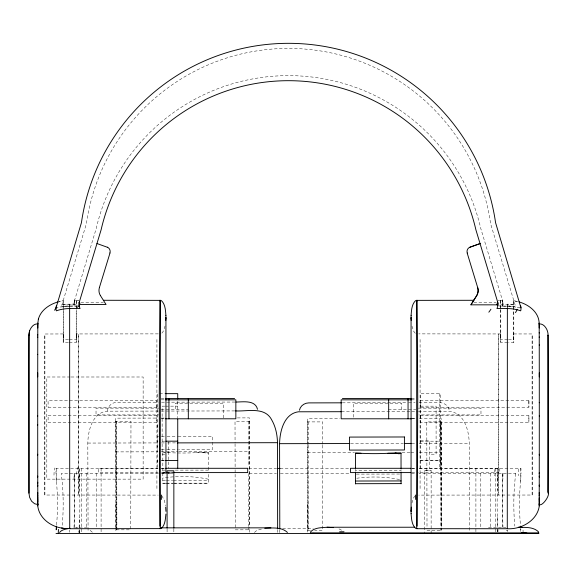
<?xml version="1.0" encoding="UTF-8"?>
<svg xmlns="http://www.w3.org/2000/svg" width="577" height="577" viewBox="0 0 577 577"><rect width="100%" height="100%" fill="white"/><g stroke="black" fill="none" stroke-linecap="round" stroke-linejoin="round"><path stroke-width="0.43" stroke-dasharray="2.88 2.16" d="M68.396 342.428L63.196 342.428L63.254 300.732L58.861 301.713M68.504 339.687L63.304 339.687L63.261 300.783M69.262 342.428L76.2 342.428L76.2 309.669M76.2 308.782L76.265 300.256L78.962 300.256M69.377 339.687L76.308 339.687L76.308 309.589M76.308 308.702L76.265 300.256M157.514 462.494L157.514 460.396L157.947 460.388M157.514 428.12L157.514 424.008M440.713 462.494L440.713 460.396L420.489 460.388M440.713 428.293L440.713 424.182M497.489 531.691L497.489 517.36A75.796 21.89 90 0 1 497.489 490.407L497.814 475.044M502.964 527.955L502.423 504.745L502.848 473.76M56.005 473.984L56.012 468.409L157.968 468.409M79.107 532.6L79.107 529.448L79.107 532.672L79.099 530.176M130.748 528.943L130.972 421.304L115.688 421.268L115.905 529.809L130.748 529.837M322.687 445.235L322.514 530.451L314.653 530.436M322.687 444.34L322.738 421.917L307.454 421.888L307.498 444.405M497.901 531.864L497.915 528.64M507.241 531.605L507.241 530.018M63.196 342.428L63.254 333.874L63.304 339.687M69.637 307.981L69.644 306.12A41.537 41.537 0 0 0 63.196 306.618M76.2 342.428L76.258 333.874L76.308 339.687M507.623 339.687L500.692 339.687L500.735 333.888L500.8 342.428L507.738 342.428M507.233 307.115L507.241 305.709M508.496 339.687L513.696 339.687L513.746 333.888L513.768 335.287M69.644 306.56L76.2 306.12M74.036 527.955L74.577 504.745L74.166 473.465M79.511 532.585L79.511 517.36A75.796 21.89 -90 0 0 79.511 490.407L79.114 468.409M507.233 305.904L507.248 304.137A42.561 42.561 0 0 1 515.073 304.858M513.696 339.687L513.746 300.732L518.139 301.713M500.692 308.702L500.735 300.256L498.038 300.256M74.029 479.177L74.087 473.465M79.092 527.832L79.511 517.36M249.704 532.239L249.733 527.371M74.036 303.942L74.087 302.961M115.688 421.268L115.739 418.152L157.896 418.073M307.454 421.888L307.505 418.765L339.831 418.7M497.901 530.162L497.864 531.677M513.739 333.946L532.145 333.953L532.153 495.03L418.758 495.102M532.153 495.03L532.145 333.953M520.973 475.405L520.569 481.629A68.158 19.683 -90 0 0 519.798 515.932A68.526 19.791 90 0 0 520.454 524.868M74.368 301.122L74.469 300.682L74.058 305.146M79.186 475.044L79.085 479.162M74.383 301.057L96.208 228.542A197.363 197.363 0 0 1 480.792 228.542L502.329 299.953A15.024 15.024 0 0 1 502.848 306.178L502.971 304.137M74.087 302.997L74.209 301.959M107.495 411.17C107.531 406.201 112.097 402.241 116.965 402.277L158.127 402.198M502.848 306.178L502.747 301.706M515.687 474.092L515.766 473.465L418.981 473.465M515.744 473.659L515.073 479.343A72.341 20.887 -90 0 0 514.121 516.062A72.998 21.082 -90 0 0 514.85 526.152M74.253 301.706L74.671 299.953A15.024 15.024 0 0 0 74.152 306.178L74.065 305.269M74.325 301.317L74.671 299.953M63.261 333.946L44.84 334.004L44.847 495.03L158.242 495.102M44.847 495.03L44.855 333.953M165.072 326.019L163.363 331.184L161.748 333.318M411.928 502.956L413.637 497.8L415.252 495.665M157.882 394.026L157.514 394.913L157.514 468.293M254.399 532.456L256.859 530.4L263.112 528.604M506.361 530.79L507.399 530.119M57.866 302.146L63.16 300.761M56.972 307.967L57.938 307.664M502.423 300.256L498.795 300.264M74.31 527.962L88.75 527.847M167.604 452.678L169.191 452.678A75.796 21.89 0 0 0 196.144 452.678L208.398 452.361L208.398 471.431M78.205 300.264L74.577 300.256M500.735 333.946L418.758 333.881M158.242 333.881L76.265 333.946M161.553 402.191L235.329 402.046M342.298 402.825L407.081 402.696M408.624 402.696L415.072 402.681M419.09 402.674C427.946 403.943 447.766 397.344 449.447 411.488M158.372 411.069L106.702 411.177C92.248 413.103 88.057 430.738 87.812 443.064L88.086 532.484M161.286 411.069L235.265 410.918M341.483 411.704L411.351 411.567M411.718 411.567L417.546 411.552M418.44 411.552L450.233 411.488C464.701 413.356 468.957 430.976 469.252 443.302L469.426 531.237M161.243 418.065L165.152 418.058M237.313 417.914L249.459 417.885L249.733 526.556M412.151 418.563L415.26 418.556M419.277 418.549L441.225 418.505L441.499 527.169M249.524 421.275L235.019 421.304L235.063 442.826M441.29 421.888L426.785 421.917L427.009 528.662M158.603 436.472L157.687 436.472L157.716 449.483L158.625 449.476M161.38 436.464L165.166 436.457M167.092 436.457L177.449 436.436M178.113 436.436L212.646 436.363L212.668 449.375L178.942 449.44M87.906 443.064L157.925 442.92M161.416 442.92L164.899 442.912M167.518 442.905L176.331 442.884M350.564 443.533L403.316 443.432M411.646 443.417L415.779 443.41M419.147 443.403L469.159 443.302M161.365 449.476L166.594 449.461M167.114 449.461L178.163 449.44M115.775 451.899L157.961 451.813M161.308 451.805L178.026 451.777M178.834 451.769L249.56 451.632M307.541 452.512L354.523 452.418M402.054 452.325L410.658 452.303M410.853 452.303L415.353 452.296M419.4 452.289L441.326 452.245M356.384 474.121L400.171 474.034M235.243 529.837L249.74 529.809M427.009 530.451L441.506 530.429L441.499 527.984M473.854 302.564L496.17 302.564M80.809 302.781L103.355 302.795M76.308 304.281L69.752 304.281A42.806 42.806 0 0 0 63.304 304.771M500.692 304.281L507.248 304.281A42.806 42.806 0 0 1 513.696 304.771M498.954 305.954L507.356 306.12A41.537 41.537 0 0 1 513.804 306.618L513.804 342.428L508.604 342.428M70.214 376.997L46.809 376.997L46.809 479.141L70.214 479.141M71.115 376.997L143.139 376.997L143.139 479.141L71.115 479.141M159.634 393.651L164.806 393.651M440.713 468.293L440.626 394.452L439.45 393.651L420.489 393.651L420.489 468.293M161.207 398.57L165.599 398.57M411.401 398.57L415.793 398.57M161.207 399.832L165.599 399.832M411.401 399.832L415.793 399.832M164.733 406.158L162.137 406.158L162.137 454.193L166.919 454.193M165.606 406.158L177.738 406.158M420.489 406.158L436.089 406.158L436.089 454.193L429.706 454.193M48.086 407.211L156.67 407.211M158.697 408.148L96.027 408.148L96.027 414.906L158.942 414.906M418.303 408.148L480.973 408.148L480.973 414.906L418.952 414.906M161.207 409.576L188.643 409.576M388.357 409.576L415.793 409.576M48.086 415.743L156.67 415.743L156.619 422.285M420.33 415.743L528.914 415.743L528.914 422.285L420.33 422.285M161.207 418.794L165.599 418.794M411.401 418.794L415.793 418.794M156.67 422.285L48.086 422.285L48.129 415.743M420.489 440.864L429.706 440.864L429.706 468.293M162.332 441.181L164.697 441.181M420.489 441.181L440.035 441.181M162.822 452.678L166.803 452.678M196.144 452.678L208.398 452.678M161.358 460.388L164.806 460.388M161.358 460.561L164.806 460.561M420.489 460.561L439.898 460.561M157.947 468.293L98.415 468.293L98.415 472.592L158.156 472.592M161.199 468.293L165.498 468.293M411.581 468.293L415.022 468.293M419.299 468.293L499.812 468.293L499.812 472.592L417.698 472.592M161.401 468.409L165.022 468.409M248.831 468.409L276.614 468.409M280.155 468.409L349.208 468.409M411.697 468.409L415.166 468.409M419.356 468.409L520.988 468.409L520.995 473.984M162.822 470.132L165.505 470.132M175.336 470.132L208.398 470.132M424.376 470.81L431.134 470.81M162.822 472.166L165.455 472.166M166.327 472.166L173.338 472.166M162.822 472.556L165.505 472.556M166.4 472.556L172.653 472.556M161.423 472.592L167.092 472.592M167.936 472.592L173.006 472.592M411.711 472.592L415.13 472.592M158.379 473.465L61.234 473.465L61.927 479.343A72.341 20.887 90 0 1 62.879 516.062A72.998 21.082 90 0 1 62.15 526.152M161.207 473.465L173.331 473.465M249.214 473.465L276.419 473.465M280.372 473.465L349.929 473.465M411.495 473.465L415.404 473.465M162.822 473.587L167.294 473.587M168.188 473.587L172.653 473.587M162.822 480.497L165.505 480.497M166.4 480.497L172.653 480.497M173.547 480.497L208.398 480.497M162.822 483.173L165.505 483.173M166.4 483.173L172.653 483.173M173.547 483.173L208.398 483.173M165.455 483.382L162.822 483.382L162.822 452.368L165.202 452.476M166.327 483.382L173.338 483.382M174.218 483.382L208.398 483.382L208.398 472.83M488.524 527.234L505.971 527.234M282.665 528.424L313.318 528.424M61.927 304.858A42.561 42.561 0 0 1 69.752 304.144L74.029 304.108L74.152 306.178M78.046 305.954L69.767 305.947A41.097 41.097 0 0 0 57.931 307.649M502.834 306.293L507.356 306.3A41.342 41.342 0 0 1 515.766 307.159L490.616 223.768A204.157 204.157 0 0 0 86.384 223.768L61.241 307.13A41.349 41.349 0 0 1 69.644 306.3M157.975 441.181L157.528 441.181M310.541 530.429L307.671 530.422L307.505 445.307M167.193 452.57L169.191 452.678M76.077 527.847L77.845 527.962M513.84 300.761L517.165 301.432M202.686 452.361L208.398 453.637M399.558 479.545L399.212 479.473A68.721 36.632 -0.1 0 0 356.766 478.246M208.398 479.227L207.446 479.025A68.591 36.56 0 0 0 162.786 478.073M519.062 307.664L520.028 307.967M339.024 528.885L342.767 530.79M90.149 530.4L92.608 532.456M415.252 333.318L413.637 331.184L411.928 326.019M161.748 495.665L164.38 500.295L165.541 505.704M502.329 299.953L502.747 301.699L502.329 299.953L502.675 301.317M502.531 300.682L502.646 301.187M513.746 300.732L513.804 306.618M502.762 301.785L502.964 303.877L502.935 303.307M500.735 300.256L500.8 308.782M56.546 524.868A68.526 19.791 90 0 0 57.202 515.932A68.158 19.683 -90 0 0 56.423 481.636L56.027 475.405M520.807 528.893L520.872 529.816M497.489 517.36L497.908 528.027M79.157 532.167L79.114 530.84M502.913 473.465L502.971 479.177M513.775 336.153L513.804 342.428M497.915 479.162L497.886 468.409M69.752 304.137L69.759 305.586M507.356 306.12L507.363 307.981M277.652 529.729L277.66 532.405M69.759 305.709L69.767 307.115M69.759 305.334L69.767 305.904M441.023 421.888L441.232 527.169L440.987 421.888M440.309 421.888L440.518 527.169M440.518 527.984L440.525 530.429M401.051 469.642L401.058 470.731L355.482 470.738L355.482 469.649M308.435 421.888L308.486 444.405M308.486 445.307L308.652 530.429M307.721 421.888L307.974 530.429M249.221 421.275L249.473 528.186M248.543 421.275L248.629 466.295M248.644 473.623L248.752 526.556M248.752 527.371L248.759 529.816M235.063 443.727L235.12 468.841M235.12 469.736L235.127 473.328M235.127 474.222L235.243 528.042M116.669 421.275L116.886 529.816M115.991 421.275L116.208 529.809L115.955 421.275M69.759 530.018L69.759 532.232M307.62 504.457L307.664 532.124M279.795 529.91L279.795 532.585M115.854 503.836L115.89 527.046M115.898 527.941L115.905 532.405M528.871 400.662L528.871 407.211M528.871 415.743L528.871 422.285M520.569 468.409L520.569 481.629M520.569 528.568L520.569 531.843M502.329 473.465L502.329 527.566M500.8 309.669L500.8 342.428M500.692 309.589L500.692 339.687M497.489 468.409L497.489 490.414M495.571 468.409L495.571 533.48M490.616 473.465L490.616 527.566M480.792 473.465L480.792 527.566M475.902 468.409L475.902 531.698M439.45 393.651L439.45 468.293M431.134 533.48L431.134 470.558L424.376 470.565L424.376 533.48M420.381 415.743L420.381 422.285M420.085 339.478L420.085 488.762M401.686 409.576L401.686 403.193L353.651 403.193L353.651 417.928M223.349 417.928L223.349 403.193L175.314 403.193L175.314 409.576M177.738 401.332L177.738 417.719M173.85 528.986L173.85 532.585M168.52 441.744L168.52 468.293M167.092 528.986L167.092 532.585M156.915 339.478L156.915 488.762M156.619 407.211L156.67 400.662L48.086 400.662L48.129 407.211M101.098 468.409L101.098 533.48M96.208 473.465L96.208 527.566M86.384 473.465L86.384 527.566M81.429 468.409L81.429 532.585M79.511 468.409L79.511 490.414M74.671 473.465L74.671 527.566M56.431 468.409L56.431 481.629M507.233 305.969A41.097 41.097 0 0 1 519.069 307.649M53.993 475.145A56.849 50.149 38.3 0 1 54.584 467.961M518.514 468.978A56.849 46.203 -55 0 1 518.442 475.722M494.345 469.527A41.623 31.18 -67.4 0 1 494.713 475.773M523.036 530.176A66.99 54.447 55.1 0 1 523.079 532.073M76.503 474.409A41.623 36.243 46.3 0 1 77.888 467.478M78.472 380.762L78.587 495.03L78.602 333.953L78.472 380.762M498.276 401.628L498.413 495.03L498.398 333.953L498.276 401.628M528.914 400.662L420.33 400.662L420.33 407.211L528.914 407.211L528.914 400.662M441.239 530.429L441.239 527.984L441.203 530.429"/><path stroke-width="0.87" d="M37.707 416.161L37.721 372.872M37.721 376.896L37.743 354.343M539.279 455.08L539.293 415.721M539.257 473.775L539.279 454.243M37.743 354.559L37.772 336.946M37.779 337.357L37.779 334.667M407.889 399.003L407.889 398.606M539.257 477.114L539.257 472.736M539.235 486.209L539.257 476.047M539.221 493.753L539.235 485.055M539.214 495.895L539.221 492.527M37.779 335.1L37.815 326.229M69.637 307.981L69.716 528.539M539.214 494.648L539.192 501.117M539.199 499.581L539.207 497.836M37.808 328.024L37.851 323.084L37.822 325.716M188.326 398.577L188.318 418.794M539.192 499.826C541.832 517.389 523.627 529.744 507.291 528.727L416.991 528.698L416.969 528.222M539.185 501.146C537.634 511.698 551.158 496.278 548.042 491.921C548.222 446.778 548.136 401.635 548.107 356.492L548.02 335.071L548.027 493.14M168.946 398.606L168.946 418.794M37.815 501.146C35.99 515.925 49.896 527.291 63.903 528.287M411.062 318.143L411.105 315.287M539.178 325.716L539.149 323.084L539.192 328.024M416.969 300.978L416.991 300.256L416.969 300.79M37.866 323.949C32.73 323.243 28.598 330.253 28.973 335.237C28.886 344.18 28.915 353.124 28.879 362.075L28.973 493.14L29.6 497.338L31.584 501.204L34.606 503.743L37.858 504.572L37.873 503.981M160.031 528.222L160.002 528.489M160.031 300.79L160.009 300.256L160.031 300.978M539.134 323.949C544.27 323.243 548.402 330.253 548.027 335.237M28.98 493.169L28.987 335.1M165.823 320.43L165.938 317.624L165.938 473.133M417.178 526.188L417.762 398.757L417.034 300.884M56.128 529.816L56.431 526.116L56.431 529.39M165.895 514.1C165.433 519.019 165.21 524.846 161.365 528.424M56.027 307.844L81.429 222.679A209.213 209.213 0 0 1 495.571 222.679L520.973 307.844M38.378 319.139C40.823 310.101 49.434 304.425 57.989 301.908M29.607 330.902L28.973 335.237M411.314 507.133L411.062 511.352L411.062 317.624L411.177 320.43M37.844 323.279L38.392 318.958M497.814 305.666L497.85 303.185M159.966 300.855L159.238 398.757L159.822 526.188M79.222 302.629L79.186 305.666M100.42 295.575L106.053 304.519L80.463 304.541L79.208 302.716M539.142 505.892L539.113 503.815M79.193 302.831A9.859 9.859 0 0 1 79.511 301.41L101.098 229.841A192.307 192.307 0 0 1 475.902 229.841L497.489 301.41A9.881 9.881 0 0 1 497.836 303.026L496.487 304.836L470.919 304.836L472.859 301.728M299.441 410.204C300.271 405.883 304.44 402.934 308.731 402.897L341.591 402.825M99.388 287.584L110.005 253M473.09 301.345L473.753 300.264L473.537 300.567M473.63 300.386L476.753 295.575L470.919 304.836M497.677 303.221L496.487 304.836M59.554 532.456C61.948 529.289 66.369 529.159 69.889 528.243M310.606 531.843C314.653 527.364 321.62 527.782 327.137 527.234L414.877 527.234M415.635 300.552C411.697 304.281 411.48 310.318 411.105 315.417M469.844 247.244L480.05 243.595L469.844 247.244A4.609 4.609 0 0 0 467.269 252.971M538.182 533.206L538.795 533.162L538.074 533.141M310.52 533.148L310.714 533.148M264.742 528.243C272.171 527.977 281.663 526.83 287.461 532.456M518.449 527.457C525.099 527.335 533.465 526.765 538.514 531.843M355.446 453.291L360.957 453.291A75.796 21.89 0 0 0 387.91 453.291L401.022 452.952L401.051 468.675M501.925 533.437L500.814 533.48M534.72 533.415L532.499 533.48M409.879 533.437L405.66 533.48M473.731 300.292L416.983 300.365M235.971 402.046C243.025 401.989 255.337 399.76 257.493 409.288M235.604 410.918C247.706 411.581 265.038 406.359 271.854 420.179C275.734 427.016 277.299 434.885 277.487 442.689L277.645 528.842M341.483 411.704L298.468 411.79C284.014 413.716 279.823 431.351 279.578 443.677L279.795 529.015M177.211 442.884L277.393 442.689M279.672 443.677L349.467 443.54M404.419 443.432L411.228 443.417M355.504 481.03L401.08 480.937M355.504 483.706L401.08 483.613M69.709 528.727L160.002 528.619M467.168 253L477.691 287.584A9.679 9.679 0 0 1 476.761 295.583M160.017 300.365L103.384 300.278M69.637 308.558L80.052 308.551A9.874 9.874 0 0 1 79.518 301.418M165.671 393.651L177.738 393.651L177.738 398.995M165.505 398.57L234.587 398.57M342.413 398.57L411.495 398.57M165.505 399.832L235.849 399.832L235.849 418.794L165.505 418.794M411.495 399.832L341.151 399.832L341.151 418.794L411.495 418.794M165.887 441.181L177.738 441.16M387.91 453.291L401.022 453.291M165.671 460.561L177.738 460.561M165.671 468.293L247.706 468.293L247.706 472.592L173.85 472.592M410.716 468.293L350.52 468.293L350.52 472.592L410.86 472.592M277.616 468.409L280.22 468.409M518.305 527.234L520.353 527.234M521.464 527.234L521.99 527.234M161.127 527.847L270.93 527.847M67.79 528.424L61.927 528.424A72.998 21.082 90 0 0 62.006 527.666M310.332 532.867L538.795 532.867M56.005 533.48L538.795 533.48M507.363 308.558L496.948 308.551A9.874 9.874 0 0 0 497.482 301.418M349.842 533.437L352.872 533.48M314.645 533.422L312.864 533.357M348.313 533.48L347.195 533.437M360.957 453.291L355.446 453.017L355.475 468.964M327.137 527.234L333.326 527.63M395.144 452.952L399.161 453.832M96.965 243.537L107.329 247.244M519.011 301.908C528.821 304.634 538.954 312.251 539.156 323.279M161.365 300.552C165.303 304.281 165.52 310.318 165.895 315.417M415.635 528.424C411.697 524.695 411.48 518.658 411.105 513.566M37.851 505.87L37.808 499.826M507.284 528.539L507.363 307.981M37.858 504.572L37.837 503.829M165.686 507.133L165.938 511.352M520.699 527.508L520.569 526.116L520.569 527.753M416.976 528.532L416.983 528.59M539.142 504.572L539.127 503.981M411.062 510.84L411.105 513.696M165.895 315.287L165.938 318.143M539.185 326.229L539.214 333.037M37.793 496.573L37.808 501.117M37.801 499.581L37.786 494.648M539.228 336.946L539.243 345.212M539.214 332.576L539.221 337.357M408.054 398.837L408.054 399.212M401.058 472.008L401.08 483.822M355.482 472.029L355.504 483.915M37.757 482.213L37.765 486.209M37.765 485.055L37.779 493.753M37.779 492.527L37.786 495.895M539.279 372.872L539.293 402.732M539.243 344.887L539.279 376.896M408.054 399.27L408.054 418.794M388.674 399.371L388.682 418.794M37.707 424.578L37.721 455.08M37.721 454.243L37.743 477.114M37.743 476.047L37.757 483.338M539.293 402.429L539.293 416.161M416.688 300.256L416.688 528.727M177.738 419.104L177.738 468.293M173.85 528.106L173.85 470.803L167.092 470.81L167.092 528.106M160.312 300.256L160.312 528.727M37.707 415.721L37.707 425.112M161.365 499.458A79.878 1.5 -88.6 0 1 161.409 495.023M100.412 295.583A9.679 9.679 0 0 1 99.41 287.591M107.351 247.18A4.609 4.609 0 0 1 109.904 252.971M415.591 495.023A79.878 1.5 88.6 0 1 415.635 499.458M477.677 287.591A9.679 9.679 0 0 1 476.667 295.583M56.431 305.579A9.946 9.946 0 0 0 56.301 310.837L58.428 310.145A40.217 40.217 0 0 1 69.637 308.572M54.62 310.26A56.849 21.024 18.3 0 1 56.149 307.894M520.569 305.579A9.946 9.946 0 0 1 520.699 310.837L518.572 310.145A40.217 40.217 0 0 0 507.363 308.572M517.194 309.351A56.849 18.983 -30.4 0 1 515.499 312.626M490.94 309.222A41.623 10.617 -39.2 0 1 488.827 312.186M77.412 307.361A41.623 14.136 22.2 0 1 79.352 305.752M58.27 532.96A66.99 50.35 -61.7 0 1 58.472 529.426M521.63 532.658A80.701 1.962 3 0 1 526.938 533.119M344.029 531.763A79.878 1.5 -1.4 0 1 339.593 531.806M404.412 436.977L349.453 437.085L349.482 450.096L404.434 449.988L404.412 436.977"/></g></svg>
